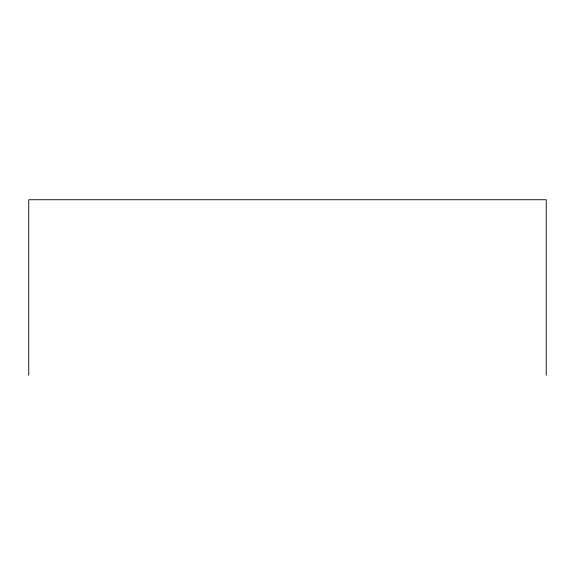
<?xml version="1.0" encoding="UTF-8"?>
<svg xmlns="http://www.w3.org/2000/svg" width="575" height="575" viewBox="0 0 575 575"><rect width="100%" height="100%" fill="white"/><g stroke="black" fill="none" stroke-linecap="round" stroke-linejoin="round"><path stroke-width="0.86" d="M546.25 375.267L546.25 199.733L28.75 199.733L28.75 375.267"/></g></svg>
